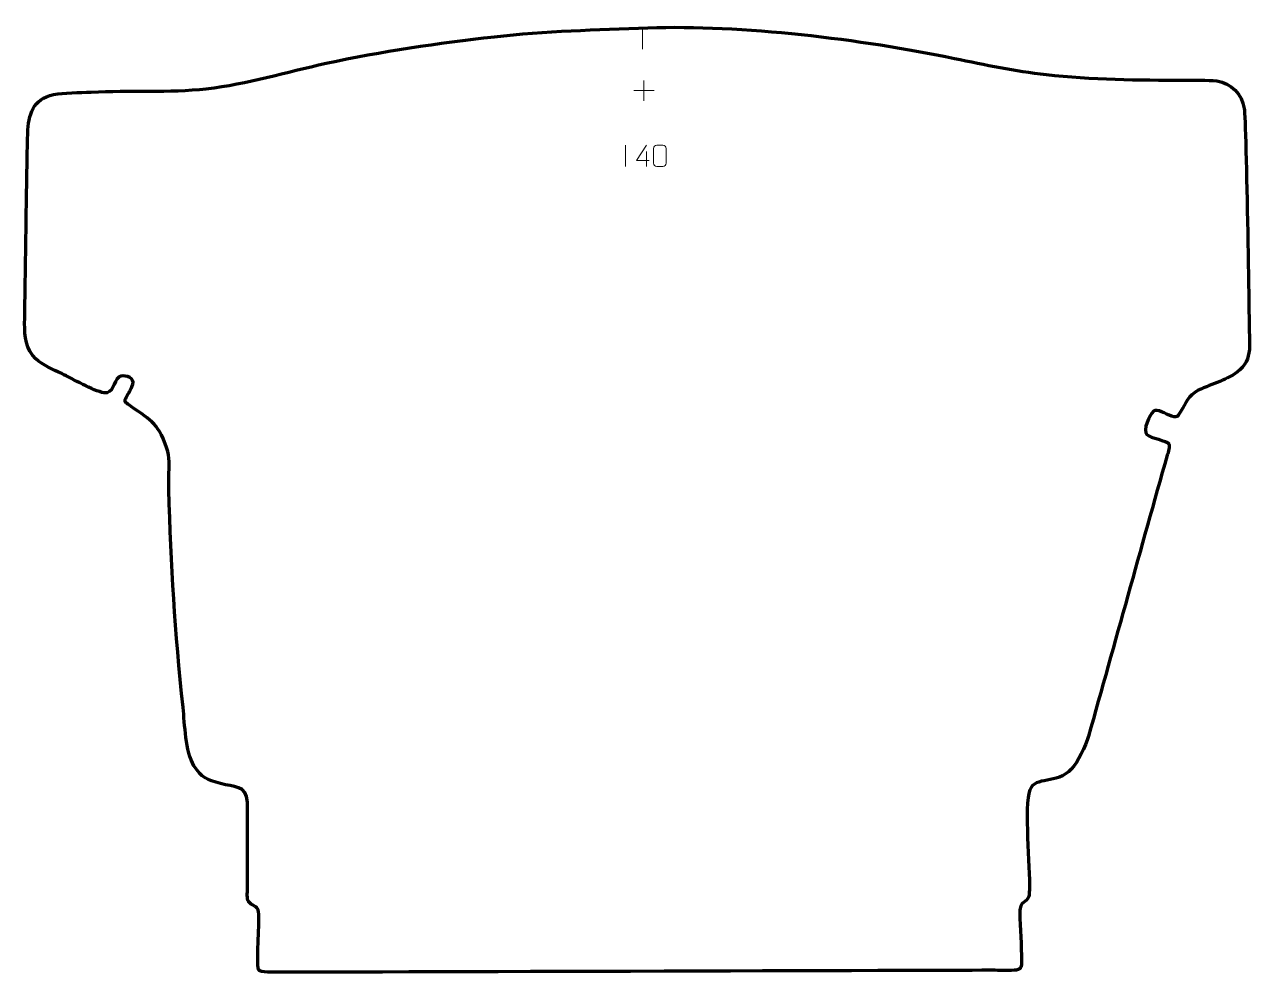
# Model space of a CAD drawing. Header units: millimetres. Extents: x 1096 to 2536, y 7 to 1122.
import ezdxf

# ---------------------------------------------------------------- set-up
doc = ezdxf.new("R2010")
doc.units = ezdxf.units.MM
doc.header["$MEASUREMENT"] = 0
doc.layers.add('layer 1', color=7, linetype='Continuous', plot=False)
doc.layers.add('layer 2', color=7, linetype='Continuous')

msp = doc.modelspace()

# ---------------------------------------------------------------- linework, layer by layer
at = {"layer": 'layer 1', "color": 250, "lineweight": 9}
for points in [[(1822.3345, 1118.2886), (1822.3345, 1118.2886), (1822.3345, 1093.3145), (1822.3345, 1093.3145)], [(1823.915, 1056.4068), (1823.915, 1056.4068), (1823.915, 1032.4289), (1823.915, 1032.4289)], [(1811.9261, 1044.4178), (1811.9261, 1044.4178), (1835.904, 1044.4178), (1835.904, 1044.4178)], [(1802.0709, 980.1044), (1802.0709, 980.1044), (1802.0709, 955.1303), (1802.0709, 955.1303)], [(1827.0892, 972.8169), (1827.0892, 972.8169), (1827.0892, 955.1522), (1827.0892, 955.1522)]]:
    msp.add_open_spline(points, degree=3, dxfattribs=at)
for points, knots in [([(1830.0333, 962.0558), (1830.0333, 962.0558), (1815.2116, 962.0558), (1815.2116, 962.0558), (1815.2116, 962.0558), (1815.2116, 962.0558), (1827.0892, 980.1263), (1827.0892, 980.1263)], [0, 0, 0, 0, 0.333333333, 0.333333333, 0.333333333, 0.333333333, 1, 1, 1, 1]), ([(1839.0418, 980.1385), (1841.4079, 980.1385), (1843.7744, 980.1385), (1846.1409, 980.1385), (1846.1409, 980.1385), (1848.1214, 980.1741), (1850.1474, 978.6798), (1850.1745, 976.2377), (1850.1745, 976.2377), (1850.1741, 970.4803), (1850.1741, 964.7225), (1850.1745, 958.9643), (1850.1745, 958.9643), (1850.0324, 956.6367), (1848.326, 955.1544), (1846.1409, 955.1436), (1846.1409, 955.1436), (1843.7685, 955.144), (1841.3961, 955.144), (1839.0241, 955.1436), (1839.0241, 955.1436), (1837.0656, 955.038), (1835.0592, 956.9259), (1835.0706, 958.9469), (1835.0706, 958.9469), (1835.071, 964.7275), (1835.071, 970.5078), (1835.0706, 976.2876), (1835.0706, 976.2876), (1835.0749, 978.4296), (1836.852, 980.1521), (1839.0418, 980.1385)], [0, 0, 0, 0, 0.111111111, 0.111111111, 0.111111111, 0.111111111, 0.222222222, 0.222222222, 0.222222222, 0.222222222, 0.333333333, 0.333333333, 0.333333333, 0.333333333, 0.444444444, 0.444444444, 0.444444444, 0.444444444, 0.555555556, 0.555555556, 0.555555556, 0.555555556, 0.666666667, 0.666666667, 0.666666667, 0.666666667, 0.777777778, 0.777777778, 0.777777778, 0.777777778, 1, 1, 1, 1])]:
    msp.add_open_spline(points, degree=3, knots=knots, dxfattribs=at)
at = {"layer": 'layer 2', "color": 242, "lineweight": 158}
msp.add_open_spline([(1139.4341, 711.5334), (1152.1122, 705.1973), (1176.2983, 691.373), (1188.942, 688.9085), (1188.942, 688.9085), (1200.8545, 687.0286), (1199.4848, 702.32), (1206.7769, 707.5713), (1206.7769, 707.5713), (1211.8633, 711.234), (1223.094, 706.9707), (1223.3378, 701.4674), (1223.3378, 701.4674), (1223.4744, 698.3813), (1221.6507, 695.5244), (1220.3658, 692.9102), (1220.3658, 692.9102), (1218.0253, 688.1487), (1215.3058, 684.1917), (1214.1469, 681.1206), (1214.1469, 681.1206), (1212.9984, 678.0769), (1214.6939, 677.3827), (1221.2555, 672.7921), (1221.2555, 672.7921), (1245.0516, 656.1445), (1254.4095, 651.934), (1264.055, 620.0244), (1264.055, 620.0244), (1267.1552, 609.768), (1265.044, 597.3936), (1265.1858, 586.6037), (1265.1858, 586.6037), (1265.249, 582.8316), (1265.3167, 579.0611), (1265.4034, 575.2895), (1265.4034, 575.2895), (1267.8897, 484.898), (1272.7021, 408.5374), (1282.093, 318.7369), (1282.093, 318.7369), (1284.1659, 298.9003), (1284.7972, 267.0977), (1294.7778, 250.2583), (1294.7778, 250.2583), (1304.2365, 235.7729), (1309.845, 233.8346), (1326.0813, 229.3591), (1326.0813, 229.3591), (1341.7379, 225.0613), (1356.6925, 227.8935), (1357.774, 207.443), (1357.774, 207.443), (1358.1408, 172.3243), (1357.9412, 136.6279), (1357.6827, 101.4721), (1357.6827, 101.4721), (1357.6426, 96.0057), (1356.8351, 91.0291), (1362.1148, 87.6454), (1362.1148, 87.6454), (1368.5477, 83.5227), (1370.559, 83.9113), (1371.1076, 75.5167), (1371.1076, 75.5167), (1371.992, 61.9796), (1368.2032, 19.4764), (1370.8374, 10.8052), (1370.8374, 10.8052), (1371.7213, 7.8955), (1376.6364, 7.9035), (1381.753, 7.4945), (1381.753, 7.4945), (1386.8695, 7.0855), (2230.6607, 9.7035), (2230.6607, 9.7035), (2230.6607, 9.7035), (2238.9217, 9.7363), (2247.6332, 9.4117), (2255.7814, 9.6464), (2255.7814, 9.6464), (2265.2663, 9.9196), (2267.8491, 10.3513), (2267.8585, 19.9412), (2267.8585, 19.9412), (2267.8773, 39.2809), (2265.7956, 58.5432), (2265.9341, 77.938), (2265.9341, 77.938), (2266.0594, 84.7836), (2266.5527, 87.0057), (2271.9742, 90.8248), (2271.9742, 90.8248), (2276.976, 94.3482), (2276.7776, 98.3757), (2277.018, 103.8832), (2277.018, 103.8832), (2278.2259, 131.5649), (2270.324, 202.0968), (2277.644, 222.1517), (2277.644, 222.1517), (2283.7707, 237.9762), (2309.219, 228.2343), (2326.3455, 246.1063), (2326.3455, 246.1063), (2334.3544, 254.4638), (2343.0848, 273.8172), (2346.4146, 284.9581), (2346.4146, 284.9581), (2377.6605, 395.1268), (2407.8939, 505.5753), (2439.1771, 615.7359), (2439.1771, 615.7359), (2440.2692, 619.5794), (2442.8242, 625.4446), (2440.826, 628.9796), (2440.826, 628.9796), (2438.7658, 632.6239), (2419.4112, 635.9153), (2415.2268, 639.7489), (2415.2268, 639.7489), (2409.6866, 644.8249), (2418.531, 663.0039), (2423.0719, 667.4026), (2423.0719, 667.4026), (2423.9642, 668.267), (2425.4277, 668.3071), (2426.9415, 668.1235), (2426.9415, 668.1235), (2433.341, 667.3473), (2443.8408, 660.1512), (2449.1223, 660.6745), (2449.1223, 660.6745), (2451.7241, 660.9324), (2452.2861, 662.9382), (2454.6356, 666.7014), (2454.6356, 666.7014), (2461.2078, 677.2284), (2463.6314, 685.316), (2475.6284, 691.8814), (2475.6284, 691.8814), (2492.4007, 700.1202), (2509.8981, 703.4474), (2524.6488, 715.9468), (2524.6488, 715.9468), (2533.0982, 724.5091), (2535.6643, 732.5357), (2535.8493, 744.2741), (2535.8493, 744.2741), (2535.8493, 744.2741), (2532.2225, 1007.4554), (2529.6453, 1023.5559), (2529.6453, 1023.5559), (2527.0682, 1039.6564), (2514.1168, 1053.7222), (2497.4715, 1055.7328), (2497.4715, 1055.7328), (2485.989, 1057.1198), (2471.0215, 1056.5272), (2459.2133, 1056.5648), (2459.2133, 1056.5648), (2405.942, 1056.8755), (2349.6815, 1057.3402), (2296.7122, 1063.2851), (2296.7122, 1063.2851), (2259.5943, 1067.4774), (2225.374, 1074.6926), (2188.9614, 1082.3133), (2188.9614, 1082.3133), (2079.4038, 1105.162), (1938.6355, 1122.1772), (1828.5953, 1118.3332), (1828.5953, 1118.3332), (1768.8213, 1116.0663), (1707.4652, 1114.5191), (1648.0892, 1107.8261), (1648.0892, 1107.8261), (1581.8627, 1100.2241), (1515.4776, 1090.6312), (1450.29, 1076.6045), (1450.29, 1076.6045), (1402.6854, 1066.2255), (1358.2789, 1052.1845), (1309.3744, 1046.6632), (1309.3744, 1046.6632), (1266.1475, 1041.7829), (1218.9386, 1044.9642), (1174.0519, 1042.6894), (1174.0519, 1042.6894), (1159.9387, 1041.9741), (1142.2023, 1042.1759), (1129.8442, 1039.6395), (1129.8442, 1039.6395), (1105.7002, 1034.6841), (1099.985, 1016.0332), (1099.421, 994.1706), (1099.421, 994.1706), (1098.3905, 953.4566), (1098.0199, 912.5006), (1097.3922, 871.764), (1097.3922, 871.764), (1096.8726, 837.9858), (1096.2818, 804.1695), (1095.8616, 770.394), (1095.8616, 770.394), (1095.6773, 755.5989), (1097.4755, 739.6748), (1108.8911, 729.079), (1108.8911, 729.079), (1117.3587, 721.2194), (1129.1006, 716.5482), (1139.4341, 711.5334)], degree=3, knots=[0, 0, 0, 0, 0.018518519, 0.018518519, 0.018518519, 0.018518519, 0.037037037, 0.037037037, 0.037037037, 0.037037037, 0.055555556, 0.055555556, 0.055555556, 0.055555556, 0.074074074, 0.074074074, 0.074074074, 0.074074074, 0.092592593, 0.092592593, 0.092592593, 0.092592593, 0.111111111, 0.111111111, 0.111111111, 0.111111111, 0.12962963, 0.12962963, 0.12962963, 0.12962963, 0.148148148, 0.148148148, 0.148148148, 0.148148148, 0.166666667, 0.166666667, 0.166666667, 0.166666667, 0.185185185, 0.185185185, 0.185185185, 0.185185185, 0.203703704, 0.203703704, 0.203703704, 0.203703704, 0.222222222, 0.222222222, 0.222222222, 0.222222222, 0.240740741, 0.240740741, 0.240740741, 0.240740741, 0.259259259, 0.259259259, 0.259259259, 0.259259259, 0.277777778, 0.277777778, 0.277777778, 0.277777778, 0.296296296, 0.296296296, 0.296296296, 0.296296296, 0.314814815, 0.314814815, 0.314814815, 0.314814815, 0.333333333, 0.333333333, 0.333333333, 0.333333333, 0.351851852, 0.351851852, 0.351851852, 0.351851852, 0.37037037, 0.37037037, 0.37037037, 0.37037037, 0.388888889, 0.388888889, 0.388888889, 0.388888889, 0.407407407, 0.407407407, 0.407407407, 0.407407407, 0.425925926, 0.425925926, 0.425925926, 0.425925926, 0.444444444, 0.444444444, 0.444444444, 0.444444444, 0.462962963, 0.462962963, 0.462962963, 0.462962963, 0.481481481, 0.481481481, 0.481481481, 0.481481481, 0.5, 0.5, 0.5, 0.5, 0.518518519, 0.518518519, 0.518518519, 0.518518519, 0.537037037, 0.537037037, 0.537037037, 0.537037037, 0.555555556, 0.555555556, 0.555555556, 0.555555556, 0.574074074, 0.574074074, 0.574074074, 0.574074074, 0.592592593, 0.592592593, 0.592592593, 0.592592593, 0.611111111, 0.611111111, 0.611111111, 0.611111111, 0.62962963, 0.62962963, 0.62962963, 0.62962963, 0.648148148, 0.648148148, 0.648148148, 0.648148148, 0.666666667, 0.666666667, 0.666666667, 0.666666667, 0.685185185, 0.685185185, 0.685185185, 0.685185185, 0.703703704, 0.703703704, 0.703703704, 0.703703704, 0.722222222, 0.722222222, 0.722222222, 0.722222222, 0.740740741, 0.740740741, 0.740740741, 0.740740741, 0.759259259, 0.759259259, 0.759259259, 0.759259259, 0.777777778, 0.777777778, 0.777777778, 0.777777778, 0.796296296, 0.796296296, 0.796296296, 0.796296296, 0.814814815, 0.814814815, 0.814814815, 0.814814815, 0.833333333, 0.833333333, 0.833333333, 0.833333333, 0.851851852, 0.851851852, 0.851851852, 0.851851852, 0.87037037, 0.87037037, 0.87037037, 0.87037037, 0.888888889, 0.888888889, 0.888888889, 0.888888889, 0.907407407, 0.907407407, 0.907407407, 0.907407407, 0.925925926, 0.925925926, 0.925925926, 0.925925926, 0.944444444, 0.944444444, 0.944444444, 0.944444444, 0.962962963, 0.962962963, 0.962962963, 0.962962963, 1, 1, 1, 1], dxfattribs=at)

doc.saveas('drawing.dxf')
